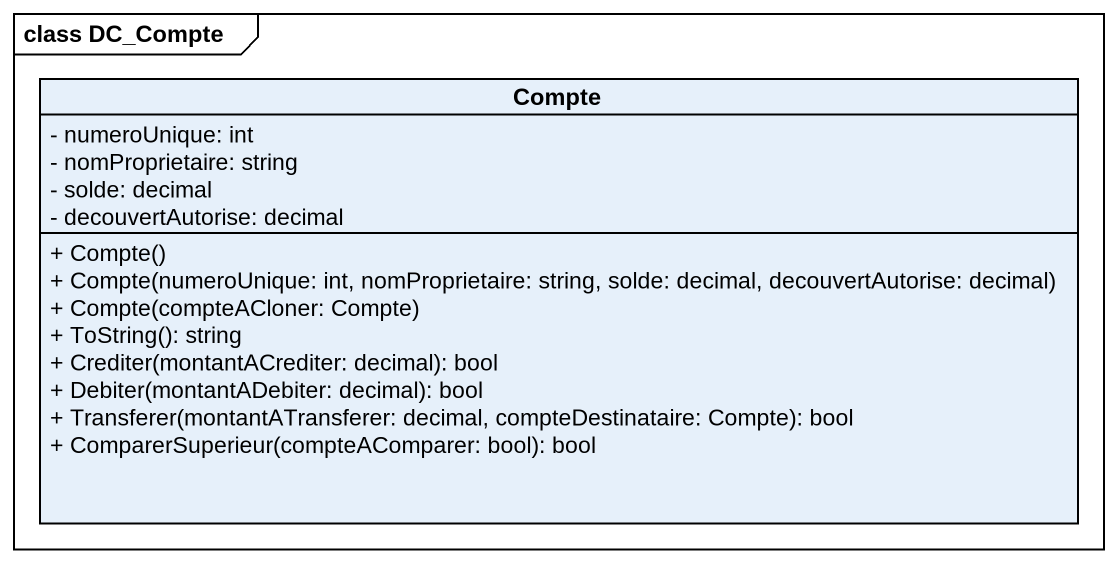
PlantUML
@startuml
mainframe class DC_Compte
hide circle
hide empty members
skinparam classAttributeIconSize 0
class Compte {
  - numeroUnique: int
  - nomProprietaire: string
  - solde: decimal
  - decouvertAutorise: decimal
  + Compte()
  + Compte(numeroUnique: int, nomProprietaire: string, solde: decimal, decouvertAutorise: decimal)
  + Compte(compteACloner: Compte)
  + ToString(): string
  + Crediter(montantACrediter: decimal): bool
  + Debiter(montantADebiter: decimal): bool
  + Transferer(montantATransferer: decimal, compteDestinataire: Compte): bool
  + ComparerSuperieur(compteAComparer: bool): bool
}
@enduml
